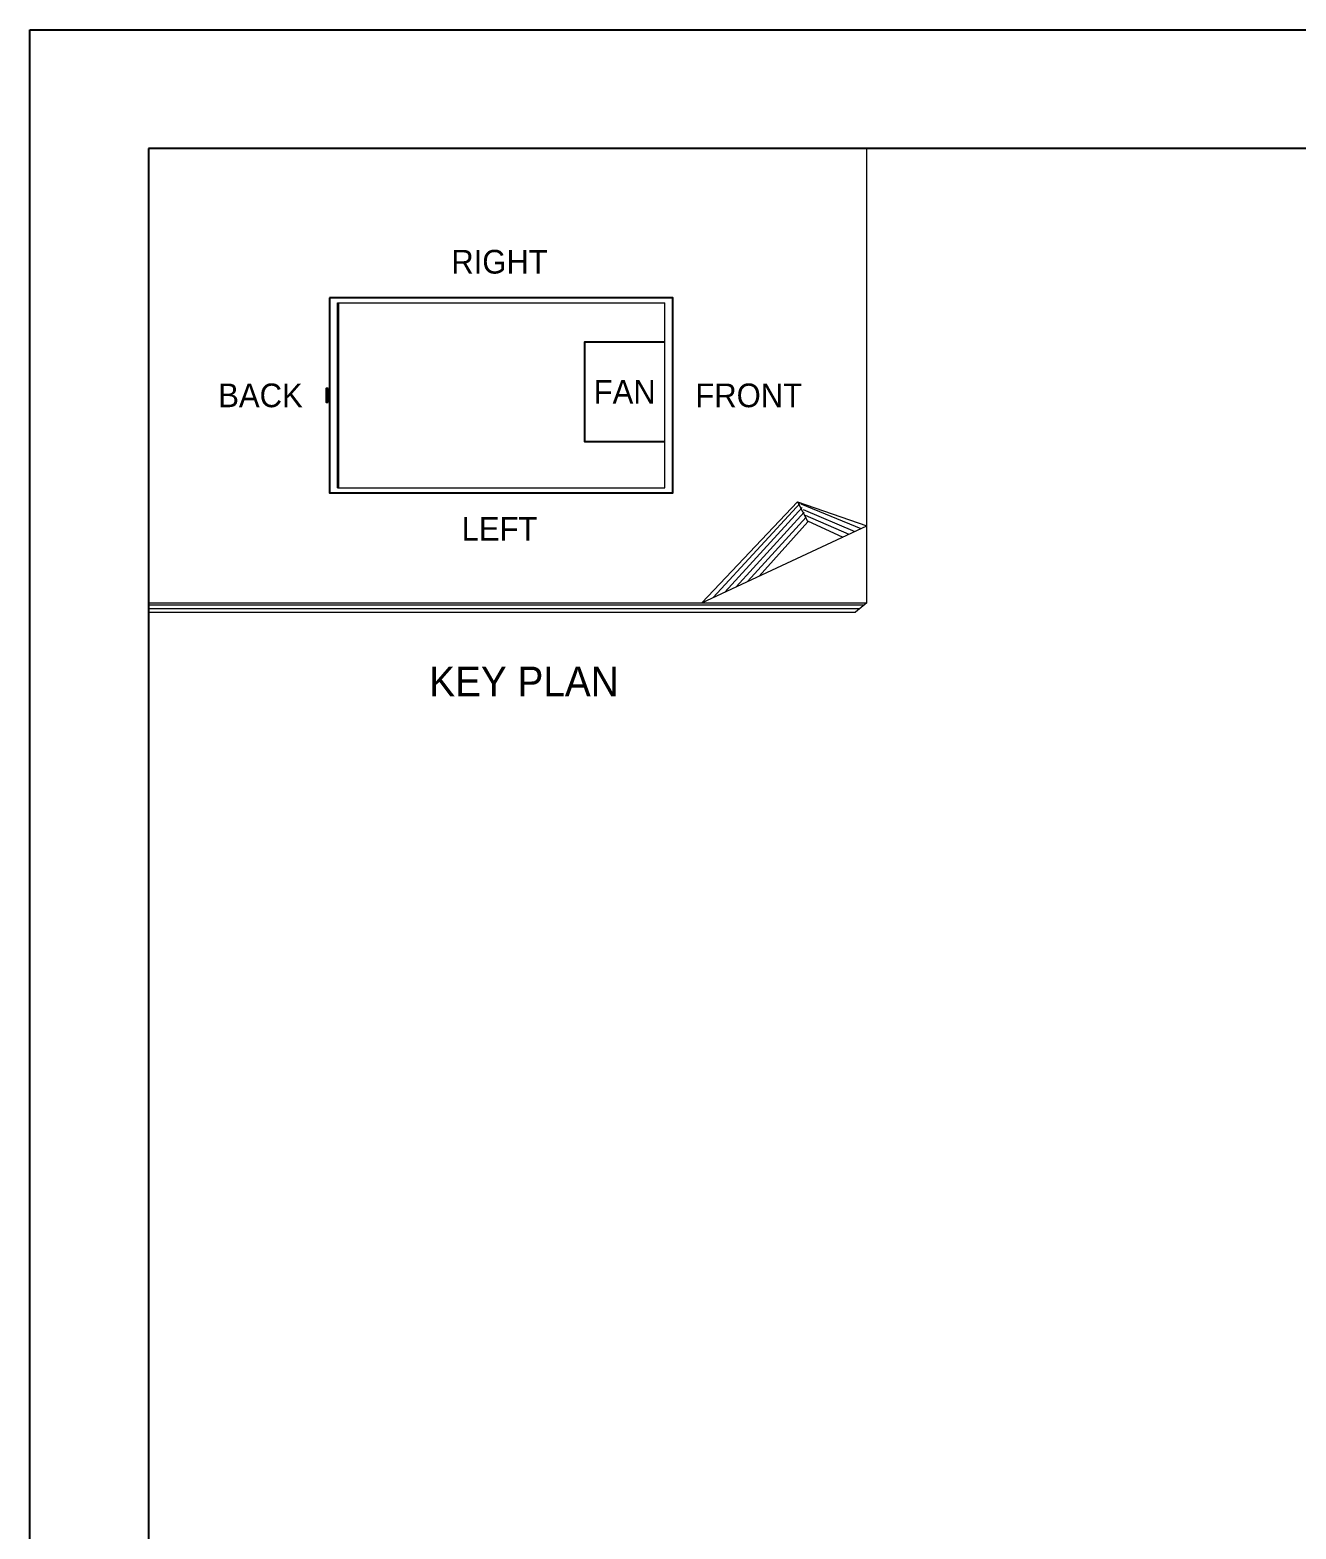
# Model space of a CAD drawing. Header units: millimetres. Extents: x 17202 to 48168, y 11732 to 33629.
# Drawn here: x 17202 to 25081, y 24300 to 33629 of the extents above; entities that cross this region are included whole.
import ezdxf
from ezdxf.enums import TextEntityAlignment as Align

# ---------------------------------------------------------------- set-up
doc = ezdxf.new("R2010")
doc.units = ezdxf.units.MM
for name, color, linetype in [('냉각탑', 4, 'Continuous'), ('냉각탑_box', 1, 'Continuous'), ('냉각탑_form', 1, 'Continuous'), ('냉각탑_text', 3, 'Continuous')]:
    doc.layers.add(name, color=color, linetype=linetype)
doc.styles.add('돋움', font='Dotum.ttf')

msp = doc.modelspace()

# ---------------------------------------------------------------- linework, layer by layer
at = {"layer": 'Defpoints'}
msp.add_lwpolyline([(17202.3, 33629.1), (48168, 33629.1), (48168, 11731.9), (17202.3, 11731.9)], close=True, dxfattribs=at)
at = {"layer": '냉각탑', "lineweight": 20, "ltscale": 30}
for p, q in [((19115.5, 30780.1), (19115.5, 31930.4)), ((19115.5, 31930.4), (21152.8, 31930.4)), ((19125.2, 30780.1), (19125.2, 31930.4)), ((21152.8, 30780.1), (21152.8, 31930.4)), ((19115.5, 30780.1), (21152.8, 30780.1))]:
    msp.add_line(p, q, dxfattribs=at)
at = {"layer": '냉각탑', "ltscale": 30}
msp.add_lwpolyline([(19066.9, 31961.9), (19066.9, 30748.5), (21202.5, 30748.5), (21202.5, 31961.9)], close=True, dxfattribs=at)
for points in [[(21152.8, 31686.5), (20653.7, 31686.5), (20653.3, 31068.9), (21152.8, 31068.9)], [(19057.7, 31398.2), (19045.5, 31398.2), (19045.5, 31312.3), (19057.7, 31312.3)], [(19051.6, 31398.2), (19051.6, 31312.3)], [(19057.7, 31312.3), (19057.7, 31398.2)]]:
    msp.add_lwpolyline(points, dxfattribs=at)
at = {"layer": '냉각탑_box', "lineweight": 20}
for p, q in [((22409.4, 30064.3), (22409.4, 32891.8)), ((21383.5, 30064.3), (21978.9, 30693.6)), ((21978.9, 30693.6), (22409.4, 30543.6)), ((21978.9, 30693.6), (22043.6, 30568.5)), ((21454.7, 30097.6), (21996.3, 30686.4)), ((21525.8, 30130.8), (22008.1, 30656.9)), ((21597, 30164.1), (22019.9, 30627.5)), ((21998.7, 30680.4), (22371.9, 30526.1)), ((22012.9, 30644.9), (22334.5, 30508.6)), ((22027.2, 30609.4), (22297, 30491.2)), ((21383.5, 30064.3), (22409.4, 30543.6)), ((21668.2, 30197.3), (22031.7, 30598)), ((21739.3, 30230.6), (22043.6, 30568.5)), ((22041.4, 30573.9), (22259.6, 30473.7)), ((17939.6, 30064.3), (22409.4, 30064.3)), ((17939.6, 30052), (22394.5, 30052)), ((22409.4, 30064.3), (22339.8, 30006.8)), ((17939.6, 30029.4), (22367.2, 30029.4)), ((17939.6, 30006.8), (22339.8, 30006.8))]:
    msp.add_line(p, q, dxfattribs=at)
at = {"layer": '냉각탑_form'}
msp.add_lwpolyline([(17939.6, 32891.8), (17939.6, 12469.1), (47430.8, 12469.1), (47430.8, 32891.8)], close=True, dxfattribs=at)

# ---------------------------------------------------------------- texts
at = {"layer": '냉각탑_text', "lineweight": 20, "style": '돋움'}
for s, height, p in [('RIGHT', 147.42, (20124.1, 32186.9)), ('FAN', 147.42, (20903.1, 31377.7)), ('BACK', 147.42, (18636.6, 31355.2)), ('FRONT', 147.42, (21674.9, 31355.2)), ('LEFT', 147.42, (20124.1, 30524.4)), ('KEY PLAN', 184.27, (20276.2, 29574.9))]:
    msp.add_text(s, height=height, dxfattribs=at).set_placement(p, align=Align.MIDDLE_CENTER)

doc.saveas('drawing.dxf')
